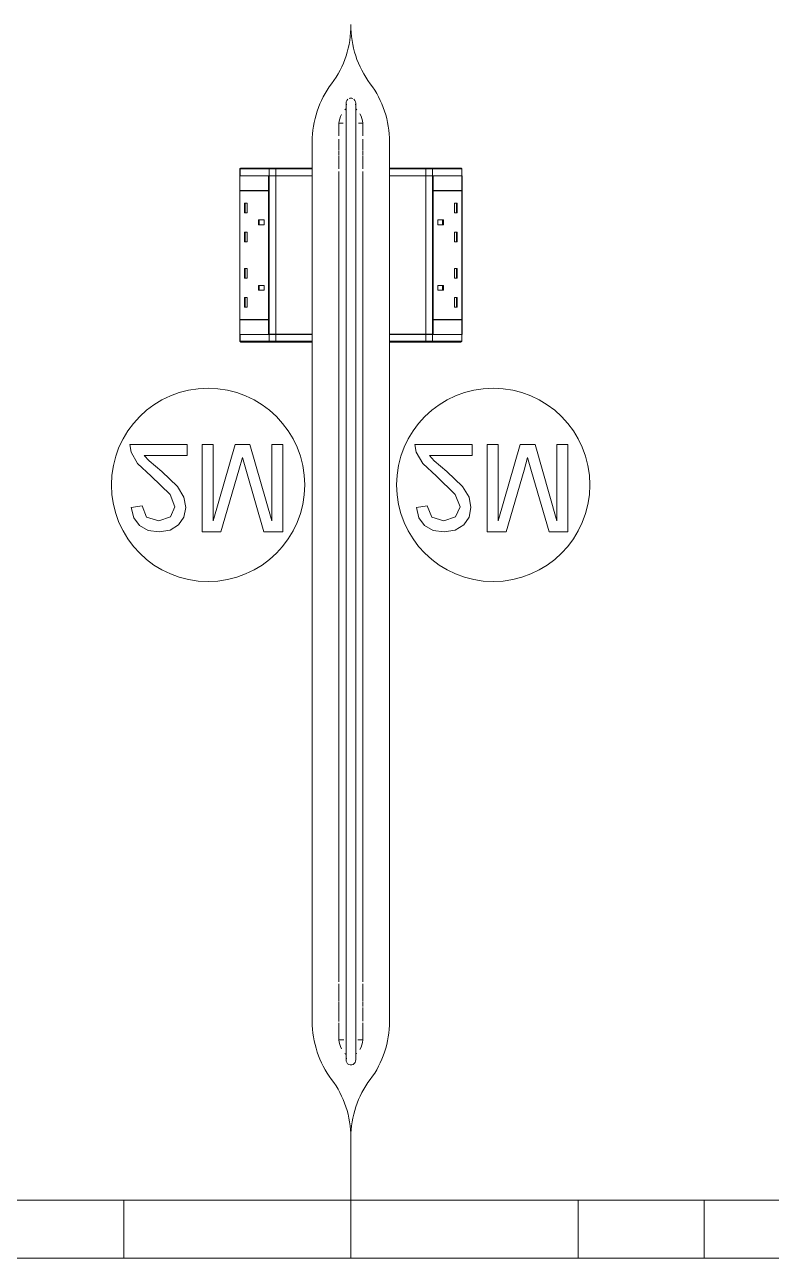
# Model space of a CAD drawing. Header units: millimetres. Extents: x 79795 to 317870, y -36033 to 97293.
# Drawn here: x 195409 to 196181, y 10676 to 11952 of the extents above; entities that cross this region are included whole.
import ezdxf

# ---------------------------------------------------------------- set-up
doc = ezdxf.new("R2010")
doc.units = ezdxf.units.MM
doc.header["$MEASUREMENT"] = 0
doc.layers.add('I-FURN', color=8, linetype='CONTINUOUS', lineweight=9)

msp = doc.modelspace()

# ---------------------------------------------------------------- linework, layer by layer
at = {"layer": 'I-FURN'}
for p, q in [((195741.1, 11871), (195741.1, 11870.9)), ((195741.1, 11870.9), (195741.1, 11870.7)), ((195741.1, 11870.7), (195741.1, 11870.5)), ((195741.1, 11870.5), (195741.1, 11870.1)), ((195741.1, 11870.1), (195741.1, 11869.6)), ((195741.1, 11869.6), (195741.1, 11868.9)), ((195741.1, 11868.9), (195741.1, 11868.2)), ((195741.1, 11868.2), (195741.1, 11867.4)), ((195751.1, 11870.9), (195751.1, 11871)), ((195751.1, 11871), (195751.1, 11871)), ((195751.1, 11870.7), (195751.1, 11870.9)), ((195751.1, 11870.4), (195751.1, 11870.7)), ((195751.1, 11869.9), (195751.1, 11870.4)), ((195751.1, 11869.4), (195751.1, 11869.9)), ((195751.1, 11868.8), (195751.1, 11869.4)), ((195751.1, 11868), (195751.1, 11868.8)), ((195751.1, 11867.1), (195751.1, 11868)), ((195741.1, 11867.4), (195741.1, 11866.4)), ((195741.1, 11866.4), (195741.1, 11865.4)), ((195741.1, 11865.4), (195741.1, 11864.2)), ((195741.1, 11864.2), (195741.1, 11863)), ((195741.1, 11863), (195741.1, 11861.6)), ((195741.1, 11861.6), (195741.1, 11860.1)), ((195741.1, 11860.1), (195741.1, 11858.6)), ((195741.1, 11858.6), (195741.1, 11856.9)), ((195741.1, 11856.9), (195741.1, 11855.2)), ((195741.1, 11855.2), (195741.1, 11853.4)), ((195751.1, 11866.2), (195751.1, 11867.1)), ((195751.1, 11865.1), (195751.1, 11866.2)), ((195751.1, 11863.9), (195751.1, 11865.1)), ((195751.1, 11862.6), (195751.1, 11863.9)), ((195751.1, 11861.2), (195751.1, 11862.6)), ((195751.1, 11859.7), (195751.1, 11861.2)), ((195751.1, 11858.1), (195751.1, 11859.7)), ((195751.1, 11856.5), (195751.1, 11858.1)), ((195751.1, 11854.7), (195751.1, 11856.5)), ((195736.4, 11850.1), (195733.6, 11850.1)), ((195733.6, 11846.6), (195733.6, 11850.1)), ((195733.6, 11845.4), (195733.6, 11846.3)), ((195733.6, 11837), (195733.6, 11845)), ((195738.1, 11850.1), (195736.8, 11850.1)), ((195741.1, 11853.4), (195741.1, 11851.5)), ((195741.1, 11851.5), (195741.1, 11849.5)), ((195741.1, 11849.5), (195741.1, 11847.4)), ((195741.1, 11847.4), (195741.1, 11845.2)), ((195741.1, 11845.2), (195741.1, 11843)), ((195741.1, 11843), (195741.1, 11840.7)), ((195751.1, 11852.9), (195751.1, 11854.7)), ((195751.1, 11850.9), (195751.1, 11852.9)), ((195751.1, 11848.9), (195751.1, 11850.9)), ((195751.1, 11846.8), (195751.1, 11848.9)), ((195751.1, 11844.6), (195751.1, 11846.8)), ((195751.1, 11842.4), (195751.1, 11844.6)), ((195751.1, 11840.1), (195751.1, 11842.4)), ((195758.6, 11850.1), (195754, 11850.1)), ((195758.6, 11850.1), (195758.6, 11846.6)), ((195758.6, 11846.3), (195758.6, 11845.4)), ((195758.6, 11845), (195758.6, 11837)), ((195706.1, 11802.8), (195706.1, 11831)), ((195706.1, 11831), (195706.1, 11802.8)), ((195733.6, 11822), (195733.6, 11833.5)), ((195741.1, 11840.7), (195741.1, 11838.4)), ((195741.1, 11838.4), (195741.1, 11836)), ((195741.1, 11836), (195741.1, 11833.5)), ((195741.1, 11833.5), (195741.1, 11831)), ((195741.1, 11831), (195741.1, 11828.4)), ((195751.1, 11837.7), (195751.1, 11840.1)), ((195751.1, 11835.3), (195751.1, 11837.7)), ((195751.1, 11832.8), (195751.1, 11835.3)), ((195751.1, 11830.3), (195751.1, 11832.8)), ((195751.1, 11827.7), (195751.1, 11830.3)), ((195758.6, 11833.5), (195758.6, 11822)), ((195786.1, 11831), (195786.1, 11802.8)), ((195786.1, 11802.8), (195786.1, 11831)), ((195733.6, 11817.1), (195733.6, 11821.2)), ((195741.1, 11828.4), (195741.1, 11825.8)), ((195741.1, 11825.8), (195741.1, 11823.1)), ((195741.1, 11823.1), (195741.1, 11820.4)), ((195741.1, 11820.4), (195741.1, 11817.7)), ((195741.1, 11817.7), (195741.1, 11814.9)), ((195751.1, 11825), (195751.1, 11827.7)), ((195751.1, 11822.4), (195751.1, 11825)), ((195751.1, 11819.7), (195751.1, 11822.4)), ((195751.1, 11816.9), (195751.1, 11819.7)), ((195751.1, 11814.1), (195751.1, 11816.9)), ((195758.6, 11821.2), (195758.6, 11817.1)), ((195733.6, 11803), (195733.6, 11816.3)), ((195741.1, 11814.9), (195741.1, 11812.1)), ((195741.1, 11812.1), (195741.1, 11809.3)), ((195741.1, 11809.3), (195741.1, 11806.5)), ((195741.1, 11806.5), (195741.1, 11803.7)), ((195751.1, 11811.4), (195751.1, 11814.1)), ((195751.1, 11808.5), (195751.1, 11811.4)), ((195751.1, 11805.7), (195751.1, 11808.5)), ((195751.1, 11802.9), (195751.1, 11805.7)), ((195758.6, 11816.3), (195758.6, 11803)), ((195631.1, 11795.7), (195631.1, 11780.7)), ((195660.9, 11795.7), (195631.1, 11795.7)), ((195631.3, 11795.8), (195631.3, 11802.8)), ((195631.4, 11802.8), (195631.3, 11802.8)), ((195631.3, 11795.8), (195631.3, 11802.8)), ((195631.3, 11795.8), (195631.3, 11802.8)), ((195631.4, 11795.8), (195631.3, 11795.8)), ((195631.3, 11631.8), (195631.3, 11795.7)), ((195661.7, 11802.8), (195631.4, 11802.8)), ((195631.4, 11802.8), (195631.4, 11795.8)), ((195661.7, 11795.8), (195631.4, 11795.8)), ((195631.6, 11803.6), (195631.6, 11803.5)), ((195632.3, 11803.8), (195662.5, 11803.8)), ((195632.3, 11803.8), (195662.5, 11803.8)), ((195660.9, 11780.7), (195660.9, 11795.7)), ((195660.9, 11795.7), (195663.3, 11795.7)), ((195661.1, 11795.7), (195661.1, 11780.7)), ((195661.7, 11795.7), (195661.1, 11795.7)), ((195668.6, 11802.8), (195661.7, 11802.8)), ((195661.7, 11802.8), (195661.7, 11795.8)), ((195668.6, 11795.8), (195661.7, 11795.8)), ((195661.7, 11795.7), (195668.6, 11795.7)), ((195661.7, 11631.8), (195661.7, 11795.7)), ((195701.1, 11803.8), (195662.5, 11803.8)), ((195662.5, 11803.8), (195668.1, 11803.8)), ((195668.1, 11803.8), (195705.1, 11803.8)), ((195706.1, 11802.8), (195668.6, 11802.8)), ((195668.6, 11802.8), (195668.6, 11795.8)), ((195706.1, 11795.8), (195668.6, 11795.8)), ((195668.6, 11795.7), (195706.1, 11795.7)), ((195668.6, 11631.8), (195668.6, 11795.7)), ((195701.1, 11802.8), (195701.1, 11803.8)), ((195705.1, 11803.8), (195701.1, 11803.8)), ((195705.1, 11803.8), (195705.1, 11803.8)), ((195706.1, 11802.8), (195706.1, 11795.8)), ((195706.1, 11802.8), (195706.1, 11795.8)), ((195706.1, 11795.7), (195706.1, 11631.8)), ((195706.1, 11631.8), (195706.1, 11795.7)), ((195733.6, 10961.9), (195733.6, 11800.1)), ((195741.1, 11803.7), (195741.1, 11800.8)), ((195741.1, 11800.8), (195741.1, 11800.1)), ((195741.1, 11800.1), (195741.1, 10961.9)), ((195751.1, 11800.1), (195751.1, 11802.9)), ((195751.1, 10961.9), (195751.1, 11800.1)), ((195758.6, 11800.1), (195758.6, 10961.9)), ((195786.1, 11795.8), (195786.1, 11802.8)), ((195823.5, 11802.8), (195786.1, 11802.8)), ((195786.1, 11802.8), (195786.1, 11795.8)), ((195823.5, 11795.8), (195786.1, 11795.8)), ((195786.1, 11631.8), (195786.1, 11795.7)), ((195786.1, 11795.7), (195786.1, 11631.8)), ((195786.1, 11795.7), (195823.5, 11795.7)), ((195791.1, 11803.8), (195787.1, 11803.8)), ((195787.1, 11803.8), (195824.1, 11803.8)), ((195791.1, 11803.8), (195791.1, 11802.8)), ((195829.6, 11803.8), (195791.1, 11803.8)), ((195830.5, 11802.8), (195823.5, 11802.8)), ((195823.5, 11802.8), (195823.5, 11795.8)), ((195830.5, 11795.8), (195823.5, 11795.8)), ((195823.5, 11795.7), (195823.5, 11631.8)), ((195823.5, 11795.7), (195830.5, 11795.7)), ((195824.1, 11803.8), (195829.6, 11803.8)), ((195829.6, 11803.8), (195859.9, 11803.8)), ((195829.6, 11803.8), (195859.9, 11803.8)), ((195860.7, 11802.8), (195830.5, 11802.8)), ((195830.5, 11802.8), (195830.5, 11795.8)), ((195860.7, 11795.8), (195830.5, 11795.8)), ((195830.5, 11795.7), (195830.5, 11631.8)), ((195831.1, 11795.7), (195830.5, 11795.7)), ((195831.1, 11780.7), (195831.1, 11795.7)), ((195831.3, 11795.7), (195831.3, 11780.7)), ((195861.1, 11795.7), (195831.3, 11795.7)), ((195860.6, 11803.5), (195860.6, 11803.6)), ((195860.9, 11802.8), (195860.7, 11802.8)), ((195860.7, 11802.8), (195860.7, 11795.8)), ((195860.9, 11795.8), (195860.7, 11795.8)), ((195860.9, 11802.8), (195860.9, 11795.8)), ((195860.9, 11802.8), (195860.9, 11795.8)), ((195860.9, 11795.8), (195860.9, 11802.8)), ((195860.9, 11795.7), (195860.9, 11631.8)), ((195861.1, 11780.7), (195861.1, 11795.7)), ((195631.1, 11780.7), (195660.9, 11780.7)), ((195631.1, 11780.2), (195631.1, 11647.2)), ((195631.1, 11780.2), (195660.9, 11780.2)), ((195631.4, 11780.7), (195631.4, 11780.2)), ((195660.9, 11647.2), (195660.9, 11780.2)), ((195661.1, 11780.2), (195661.1, 11647.2)), ((195831.1, 11647.2), (195831.1, 11780.2)), ((195831.3, 11780.7), (195861.1, 11780.7)), ((195831.3, 11780.2), (195831.3, 11647.2)), ((195861.1, 11780.2), (195831.3, 11780.2)), ((195860.7, 11780.2), (195860.7, 11780.7)), ((195861.1, 11647.2), (195861.1, 11780.2)), ((195636.1, 11767.6), (195638.9, 11767.6)), ((195636.1, 11757.6), (195636.1, 11767.6)), ((195636.8, 11757.6), (195636.8, 11767.6)), ((195638.9, 11757.6), (195638.9, 11767.6)), ((195856.1, 11767.6), (195853.2, 11767.6)), ((195853.2, 11767.6), (195853.2, 11757.6)), ((195855.4, 11767.6), (195855.4, 11757.6)), ((195856.1, 11767.6), (195856.1, 11757.6)), ((195636.1, 11757.6), (195638.9, 11757.6)), ((195856.1, 11757.6), (195853.2, 11757.6)), ((195650.4, 11750.1), (195656.2, 11750.1)), ((195650.4, 11745.1), (195650.4, 11750.1)), ((195650.4, 11745.1), (195656.2, 11745.1)), ((195651.2, 11745.1), (195651.2, 11750.1)), ((195656.2, 11745.1), (195656.2, 11750.1)), ((195836, 11745.1), (195836, 11750.1)), ((195836, 11750.1), (195841.8, 11750.1)), ((195841.8, 11745.1), (195836, 11745.1)), ((195841, 11750.1), (195841, 11745.1)), ((195841.8, 11750.1), (195841.8, 11745.1)), ((195636.1, 11737.6), (195638.9, 11737.6)), ((195636.1, 11727.6), (195636.1, 11737.6)), ((195636.1, 11727.6), (195638.9, 11727.6)), ((195636.8, 11727.6), (195636.8, 11737.6)), ((195638.9, 11727.6), (195638.9, 11737.6)), ((195856.1, 11737.6), (195853.2, 11737.6)), ((195853.2, 11737.6), (195853.2, 11727.6)), ((195856.1, 11727.6), (195853.2, 11727.6)), ((195855.4, 11737.6), (195855.4, 11727.6)), ((195856.1, 11737.6), (195856.1, 11727.6)), ((195636.1, 11699.8), (195638.9, 11699.8)), ((195636.1, 11689.8), (195636.1, 11699.8)), ((195636.1, 11689.8), (195638.9, 11689.8)), ((195636.8, 11689.8), (195636.8, 11699.8)), ((195638.9, 11689.8), (195638.9, 11699.8)), ((195856.1, 11699.8), (195853.2, 11699.8)), ((195853.2, 11699.8), (195853.2, 11689.8)), ((195856.1, 11689.8), (195853.2, 11689.8)), ((195855.4, 11699.8), (195855.4, 11689.8)), ((195856.1, 11699.8), (195856.1, 11689.8)), ((195650.4, 11682.3), (195656.2, 11682.3)), ((195650.4, 11677.3), (195650.4, 11682.3)), ((195656.2, 11677.3), (195650.4, 11677.3)), ((195651.2, 11677.3), (195651.2, 11682.3)), ((195656.2, 11682.3), (195656.2, 11677.3)), ((195841.8, 11682.3), (195836, 11682.3)), ((195836, 11682.3), (195836, 11677.3)), ((195841.8, 11677.3), (195836, 11677.3)), ((195841, 11682.3), (195841, 11677.3)), ((195841.8, 11682.3), (195841.8, 11677.3)), ((195636.1, 11669.8), (195638.9, 11669.8)), ((195636.1, 11659.8), (195636.1, 11669.8)), ((195636.8, 11659.8), (195636.8, 11669.8)), ((195638.9, 11659.8), (195638.9, 11669.8)), ((195856.1, 11669.8), (195853.2, 11669.8)), ((195853.2, 11669.8), (195853.2, 11659.8)), ((195855.4, 11669.8), (195855.4, 11659.8)), ((195856.1, 11669.8), (195856.1, 11659.8)), ((195636.1, 11659.8), (195638.9, 11659.8)), ((195856.1, 11659.8), (195853.2, 11659.8)), ((195631.1, 11647.2), (195660.9, 11647.2)), ((195660.9, 11646.7), (195631.1, 11646.7)), ((195631.1, 11646.7), (195631.1, 11631.7)), ((195631.4, 11647.2), (195631.4, 11646.7)), ((195660.9, 11631.7), (195660.9, 11646.7)), ((195661.1, 11646.7), (195661.1, 11631.8)), ((195831.1, 11631.8), (195831.1, 11646.7)), ((195861.1, 11647.2), (195831.3, 11647.2)), ((195831.3, 11646.7), (195831.3, 11631.7)), ((195861.1, 11646.7), (195831.3, 11646.7)), ((195860.7, 11646.7), (195860.7, 11647.2)), ((195861.1, 11631.7), (195861.1, 11646.7)), ((195631.1, 11631.7), (195660.9, 11631.7)), ((195631.3, 11624.7), (195631.3, 11631.7)), ((195631.3, 11624.7), (195631.3, 11631.7)), ((195631.3, 11631.7), (195631.3, 11624.7)), ((195631.3, 11631.7), (195631.4, 11631.7)), ((195631.4, 11624.7), (195631.4, 11631.7)), ((195631.4, 11631.7), (195661.7, 11631.7)), ((195661.1, 11631.8), (195661.7, 11631.8)), ((195668.6, 11631.8), (195661.7, 11631.8)), ((195661.7, 11624.7), (195661.7, 11631.7)), ((195661.7, 11631.7), (195668.6, 11631.7)), ((195706.1, 11631.8), (195668.6, 11631.8)), ((195668.6, 11624.7), (195668.6, 11631.7)), ((195668.6, 11631.7), (195706.1, 11631.7)), ((195706.1, 11631.7), (195706.1, 11624.7)), ((195706.1, 11624.7), (195706.1, 11631.7)), ((195823.5, 11631.8), (195786.1, 11631.8)), ((195786.1, 11624.7), (195786.1, 11631.7)), ((195786.1, 11624.7), (195786.1, 11631.7)), ((195786.1, 11631.7), (195823.5, 11631.7)), ((195830.5, 11631.8), (195823.5, 11631.8)), ((195823.5, 11624.7), (195823.5, 11631.7)), ((195823.5, 11631.7), (195830.5, 11631.7)), ((195831.3, 11631.7), (195828.8, 11631.7)), ((195830.5, 11631.8), (195831.1, 11631.8)), ((195830.5, 11624.7), (195830.5, 11631.7)), ((195830.5, 11631.7), (195860.7, 11631.7)), ((195831.3, 11631.7), (195861.1, 11631.7)), ((195860.7, 11624.7), (195860.7, 11631.7)), ((195860.7, 11631.7), (195860.9, 11631.7)), ((195860.9, 11631.7), (195860.9, 11624.7)), ((195860.9, 11631.7), (195860.9, 11624.7)), ((195860.9, 11631.7), (195860.9, 11624.7)), ((195631.3, 11624.7), (195631.4, 11624.7)), ((195631.4, 11624.7), (195661.7, 11624.7)), ((195631.6, 11623.9), (195631.6, 11623.9)), ((195662.5, 11623.7), (195632.3, 11623.7)), ((195662.5, 11623.7), (195632.3, 11623.7)), ((195661.7, 11624.7), (195668.6, 11624.7)), ((195662.5, 11623.7), (195701.1, 11623.7)), ((195668.1, 11623.7), (195662.5, 11623.7)), ((195705.1, 11623.7), (195668.1, 11623.7)), ((195668.6, 11624.7), (195706.1, 11624.7)), ((195701.1, 11623.7), (195701.1, 11624.7)), ((195701.1, 11623.7), (195705.1, 11623.7)), ((195706.1, 10921), (195706.1, 11624.7)), ((195706.1, 11624.7), (195706.1, 10921)), ((195786.1, 11624.7), (195786.1, 10921)), ((195786.1, 10921), (195786.1, 11624.7)), ((195786.1, 11624.7), (195823.5, 11624.7)), ((195787.1, 11623.7), (195787.1, 11623.7)), ((195824.1, 11623.7), (195787.1, 11623.7)), ((195787.1, 11623.7), (195791.1, 11623.7)), ((195791.1, 11624.7), (195791.1, 11623.7)), ((195791.1, 11623.7), (195829.6, 11623.7)), ((195823.5, 11624.7), (195830.5, 11624.7)), ((195829.6, 11623.7), (195824.1, 11623.7)), ((195859.9, 11623.7), (195829.6, 11623.7)), ((195859.9, 11623.7), (195829.6, 11623.7)), ((195830.5, 11624.7), (195860.7, 11624.7)), ((195860.6, 11623.9), (195860.6, 11623.9)), ((195860.7, 11624.7), (195860.9, 11624.7)), ((195576.7, 11517.8), (195517.4, 11517.8)), ((195517.4, 11517.8), (195518.6, 11510)), ((195576.7, 11506.5), (195576.7, 11517.8)), ((195592.2, 11517.8), (195592.2, 11427.4)), ((195603.5, 11517.8), (195592.2, 11517.8)), ((195626.3, 11517.8), (195603.5, 11438.7)), ((195603.5, 11438.7), (195603.5, 11517.8)), ((195641.6, 11517.8), (195626.3, 11517.8)), ((195664.3, 11438.7), (195641.6, 11517.8)), ((195675.6, 11517.8), (195664.3, 11517.8)), ((195664.3, 11517.8), (195664.3, 11438.7)), ((195675.6, 11427.4), (195675.6, 11517.8)), ((195871.7, 11517.8), (195812.4, 11517.8)), ((195812.4, 11517.8), (195813.6, 11510)), ((195871.7, 11506.5), (195871.7, 11517.8)), ((195887.2, 11517.8), (195887.2, 11427.4)), ((195898.5, 11517.8), (195887.2, 11517.8)), ((195921.3, 11517.8), (195898.5, 11438.7)), ((195898.5, 11438.7), (195898.5, 11517.8)), ((195936.6, 11517.8), (195921.3, 11517.8)), ((195959.3, 11438.7), (195936.6, 11517.8)), ((195970.6, 11517.8), (195959.3, 11517.8)), ((195959.3, 11517.8), (195959.3, 11438.7)), ((195970.6, 11427.4), (195970.6, 11517.8)), ((195518.6, 11510), (195525.4, 11498)), ((195525.4, 11498), (195539.6, 11484.9)), ((195537.4, 11500.8), (195532.3, 11506.5)), ((195532.3, 11506.5), (195576.7, 11506.5)), ((195550.4, 11489.9), (195537.4, 11500.8)), ((195630.2, 11491.1), (195633.9, 11504.4)), ((195633.9, 11504.4), (195638, 11490)), ((195813.6, 11510), (195820.4, 11498)), ((195820.4, 11498), (195834.6, 11484.9)), ((195832.4, 11500.8), (195827.3, 11506.5)), ((195827.3, 11506.5), (195871.7, 11506.5)), ((195845.4, 11489.9), (195832.4, 11500.8)), ((195925.2, 11491.1), (195928.9, 11504.4)), ((195928.9, 11504.4), (195933, 11490)), ((195566.6, 11474.4), (195550.4, 11489.9)), ((195611.7, 11427.4), (195630.2, 11491.1)), ((195638, 11490), (195656.1, 11427.4)), ((195861.6, 11474.4), (195845.4, 11489.9)), ((195906.7, 11427.4), (195925.2, 11491.1)), ((195933, 11490), (195951.1, 11427.4)), ((195539.6, 11484.9), (195559.1, 11466.1)), ((195573.3, 11463.3), (195566.6, 11474.4)), ((195834.6, 11484.9), (195854.1, 11466.1)), ((195868.3, 11463.3), (195861.6, 11474.4)), ((195559.1, 11466.1), (195564, 11453.3)), ((195575.3, 11452.6), (195573.3, 11463.3)), ((195854.1, 11466.1), (195859, 11453.3)), ((195870.3, 11452.6), (195868.3, 11463.3)), ((195530.1, 11454.3), (195518.8, 11452.8)), ((195518.8, 11452.8), (195521.5, 11441.9)), ((195534.8, 11442.8), (195530.1, 11454.3)), ((195564, 11453.3), (195559.4, 11442.9)), ((195573.4, 11442.8), (195575.3, 11452.6)), ((195825.1, 11454.3), (195813.8, 11452.8)), ((195813.8, 11452.8), (195816.5, 11441.9)), ((195829.8, 11442.8), (195825.1, 11454.3)), ((195859, 11453.3), (195854.4, 11442.9)), ((195868.4, 11442.8), (195870.3, 11452.6)), ((195521.5, 11441.9), (195527.4, 11433.9)), ((195547.4, 11438.7), (195534.8, 11442.8)), ((195559.4, 11442.9), (195547.4, 11438.7)), ((195559.1, 11429.2), (195567.8, 11434.7)), ((195567.8, 11434.7), (195573.4, 11442.8)), ((195816.5, 11441.9), (195822.4, 11433.9)), ((195842.4, 11438.7), (195829.8, 11442.8)), ((195854.4, 11442.9), (195842.4, 11438.7)), ((195854.1, 11429.2), (195862.8, 11434.7)), ((195862.8, 11434.7), (195868.4, 11442.8)), ((195527.4, 11433.9), (195536.2, 11429)), ((195536.2, 11429), (195547.6, 11427.4)), ((195547.6, 11427.4), (195559.1, 11429.2)), ((195592.2, 11427.4), (195611.7, 11427.4)), ((195656.1, 11427.4), (195675.6, 11427.4)), ((195822.4, 11433.9), (195831.2, 11429)), ((195831.2, 11429), (195842.6, 11427.4)), ((195842.6, 11427.4), (195854.1, 11429.2)), ((195887.2, 11427.4), (195906.7, 11427.4)), ((195951.1, 11427.4), (195970.6, 11427.4)), ((195741.1, 10961.9), (195741.1, 10958.6)), ((195751.1, 10961), (195751.1, 10961.9)), ((195733.6, 10942.1), (195733.6, 10959.8)), ((195741.1, 10958.6), (195741.1, 10955.4)), ((195741.1, 10955.4), (195741.1, 10952.2)), ((195741.1, 10952.2), (195741.1, 10949)), ((195751.1, 10957.8), (195751.1, 10961)), ((195751.1, 10954.5), (195751.1, 10957.8)), ((195751.1, 10951.3), (195751.1, 10954.5)), ((195751.1, 10948.1), (195751.1, 10951.3)), ((195758.6, 10959.8), (195758.6, 10942.1)), ((195733.6, 10936.5), (195733.6, 10941.4)), ((195733.6, 10920.8), (195733.6, 10936.6)), ((195741.1, 10949), (195741.1, 10945.8)), ((195741.1, 10945.8), (195741.1, 10942.6)), ((195741.1, 10942.6), (195741.1, 10939.5)), ((195741.1, 10939.5), (195741.1, 10936.4)), ((195741.1, 10936.4), (195741.1, 10933.4)), ((195751.1, 10945), (195751.1, 10948.1)), ((195751.1, 10941.8), (195751.1, 10945)), ((195751.1, 10938.7), (195751.1, 10941.8)), ((195751.1, 10935.6), (195751.1, 10938.7)), ((195758.6, 10941.4), (195758.6, 10936.5)), ((195741.1, 10933.4), (195741.1, 10930.4)), ((195741.1, 10930.4), (195741.1, 10927.4)), ((195741.1, 10927.4), (195741.1, 10924.5)), ((195741.1, 10924.5), (195741.1, 10921.7)), ((195751.1, 10932.6), (195751.1, 10935.6)), ((195751.1, 10929.6), (195751.1, 10932.6)), ((195751.1, 10926.6), (195751.1, 10929.6)), ((195751.1, 10923.7), (195751.1, 10926.6)), ((195751.1, 10920.9), (195751.1, 10923.7)), ((195758.6, 10935.6), (195758.6, 10921.3)), ((195733.6, 10901.9), (195733.6, 10919.5)), ((195741.1, 10921.7), (195741.1, 10918.9)), ((195741.1, 10918.9), (195741.1, 10916.2)), ((195741.1, 10916.2), (195741.1, 10913.6)), ((195741.1, 10913.6), (195741.1, 10911)), ((195741.1, 10911), (195741.1, 10908.5)), ((195751.1, 10918.2), (195751.1, 10920.9)), ((195751.1, 10915.5), (195751.1, 10918.2)), ((195751.1, 10912.9), (195751.1, 10915.5)), ((195751.1, 10910.3), (195751.1, 10912.9)), ((195758.6, 10919.5), (195758.6, 10901.9)), ((195733.6, 10906.4), (195733.6, 10907.5)), ((195733.6, 10901.9), (195738.8, 10901.9)), ((195741.1, 10908.5), (195741.1, 10906.1)), ((195741.1, 10906.1), (195741.1, 10903.8)), ((195741.1, 10903.8), (195741.1, 10901.6)), ((195741.1, 10901.6), (195741.1, 10899.5)), ((195741.1, 10899.5), (195741.1, 10897.5)), ((195751.1, 10907.9), (195751.1, 10910.3)), ((195751.1, 10905.5), (195751.1, 10907.9)), ((195751.1, 10903.2), (195751.1, 10905.5)), ((195751.1, 10901.1), (195751.1, 10903.2)), ((195751.1, 10899), (195751.1, 10901.1)), ((195751.1, 10897), (195751.1, 10899)), ((195753.4, 10901.9), (195758.6, 10901.9)), ((195758.6, 10907.5), (195758.6, 10906.4)), ((195741.1, 10897.5), (195741.1, 10895.6)), ((195741.1, 10895.6), (195741.1, 10893.8)), ((195741.1, 10893.8), (195741.1, 10892.1)), ((195741.1, 10892.1), (195741.1, 10890.5)), ((195741.1, 10890.5), (195741.1, 10889.1)), ((195741.1, 10889.1), (195741.1, 10887.7)), ((195741.1, 10887.7), (195741.1, 10886.5)), ((195741.1, 10886.5), (195741.1, 10885.4)), ((195741.1, 10885.4), (195741.1, 10884.4)), ((195751.1, 10895.1), (195751.1, 10897)), ((195751.1, 10893.3), (195751.1, 10895.1)), ((195751.1, 10891.7), (195751.1, 10893.3)), ((195751.1, 10890.1), (195751.1, 10891.7)), ((195751.1, 10888.7), (195751.1, 10890.1)), ((195751.1, 10887.4), (195751.1, 10888.7)), ((195751.1, 10886.2), (195751.1, 10887.4)), ((195751.1, 10885.1), (195751.1, 10886.2)), ((195741.1, 10884.4), (195741.1, 10883.5)), ((195741.1, 10883.5), (195741.1, 10882.8)), ((195741.1, 10882.8), (195741.1, 10882.1)), ((195741.1, 10882.1), (195741.1, 10881.7)), ((195741.1, 10881.7), (195741.1, 10881.3)), ((195741.1, 10881.3), (195741.1, 10881.1)), ((195741.1, 10881.1), (195741.1, 10881)), ((195741.1, 10881), (195741.1, 10881)), ((195751.1, 10884.1), (195751.1, 10885.1)), ((195751.1, 10883.3), (195751.1, 10884.1)), ((195751.1, 10882.6), (195751.1, 10883.3)), ((195751.1, 10882), (195751.1, 10882.6)), ((195751.1, 10881.6), (195751.1, 10882)), ((195751.1, 10881.2), (195751.1, 10881.6)), ((195751.1, 10881), (195751.1, 10881.2)), ((195751.1, 10881), (195751.1, 10881)), ((195746.1, 10676), (195746.1, 10801)), ((195746.1, 10801), (195746.1, 10676)), ((195746.1, 10801), (195746.1, 10676)), ((195746.1, 10676), (195746.1, 10801)), ((196506.1, 10736), (194986.1, 10736)), ((195381.1, 10736), (195511.1, 10736)), ((195511.1, 10736), (195981.1, 10736)), ((195511.1, 10676), (195511.1, 10736)), ((195511.1, 10676), (195511.1, 10736)), ((195981.1, 10736), (196111.5, 10736)), ((195981.1, 10676), (195981.1, 10736)), ((195981.1, 10676), (195981.1, 10736)), ((196111.5, 10736), (196546.1, 10736)), ((196111.5, 10676), (196111.5, 10736)), ((196111.5, 10676), (196111.5, 10736)), ((194946.1, 10676), (195746.1, 10676)), ((195746.1, 10676), (194946.1, 10676)), ((194986.1, 10676), (196506.1, 10676)), ((195511.1, 10676), (195381.1, 10676)), ((195981.1, 10676), (195511.1, 10676)), ((195746.1, 10676), (196546.1, 10676)), ((196546.1, 10676), (195746.1, 10676)), ((196111.5, 10676), (195981.1, 10676)), ((196546.1, 10676), (196111.5, 10676))]:
    msp.add_line(p, q, dxfattribs=at)
at = {"layer": 'I-FURN', "flags": 128}
for points in [[(195631.4, 11803.3), (195631.4, 11803.3), (195631.4, 11803.2), (195631.3, 11803.2), (195631.3, 11803.2), (195631.3, 11803.1), (195631.3, 11803.1), (195631.3, 11803), (195631.3, 11803), (195631.3, 11803), (195631.3, 11802.9), (195631.3, 11802.9), (195631.3, 11802.8), (195631.3, 11802.8), (195631.3, 11802.8)], [(195662.5, 11803.8), (195662.6, 11803.8), (195662.7, 11803.8), (195662.8, 11803.8), (195662.9, 11803.8), (195663.1, 11803.8), (195663.2, 11803.8), (195663.3, 11803.8), (195663.4, 11803.8), (195663.6, 11803.8), (195663.7, 11803.8), (195663.8, 11803.8), (195664, 11803.8), (195664.1, 11803.8), (195664.3, 11803.8), (195664.4, 11803.8), (195664.6, 11803.8), (195664.7, 11803.8), (195664.9, 11803.8), (195665, 11803.8), (195665.2, 11803.8), (195665.3, 11803.8), (195665.5, 11803.8), (195665.6, 11803.8), (195665.8, 11803.8), (195666, 11803.8), (195666.1, 11803.8), (195666.3, 11803.8), (195666.4, 11803.8), (195666.6, 11803.8), (195666.8, 11803.8), (195666.9, 11803.8), (195667.1, 11803.8), (195667.2, 11803.8), (195667.4, 11803.8), (195667.5, 11803.8), (195667.7, 11803.8), (195667.8, 11803.8), (195667.9, 11803.8), (195668.1, 11803.8)], [(195668.1, 11803.8), (195670.8, 11803.8), (195673.5, 11803.8), (195676.2, 11803.8), (195678.7, 11803.8), (195681.1, 11803.8), (195683.4, 11803.8), (195685.7, 11803.8), (195687.8, 11803.8), (195689.8, 11803.8), (195691.7, 11803.8), (195693.5, 11803.8), (195695.2, 11803.8), (195696.7, 11803.8), (195698.1, 11803.8), (195699.4, 11803.8), (195700.6, 11803.8), (195701.7, 11803.8), (195702.6, 11803.8), (195703.4, 11803.8), (195704, 11803.8), (195704.5, 11803.8), (195704.9, 11803.8), (195705.1, 11803.8)], [(195705.1, 11803.8), (195705.1, 11803.8), (195705.1, 11803.8), (195705.1, 11803.8), (195705, 11803.8), (195705, 11803.8), (195705, 11803.8), (195704.9, 11803.8), (195704.9, 11803.8), (195704.8, 11803.8), (195704.8, 11803.8), (195704.7, 11803.8), (195704.6, 11803.8), (195704.6, 11803.8), (195704.5, 11803.8), (195704.4, 11803.8), (195704.3, 11803.8), (195704.2, 11803.8), (195704.1, 11803.8), (195704, 11803.8), (195703.9, 11803.8), (195703.8, 11803.8), (195703.6, 11803.8), (195703.5, 11803.8), (195703.4, 11803.8), (195703.3, 11803.8), (195703.1, 11803.8), (195703, 11803.8), (195702.8, 11803.8), (195702.7, 11803.8), (195702.5, 11803.8), (195702.4, 11803.8), (195702.2, 11803.8), (195702.1, 11803.8), (195701.9, 11803.8), (195701.8, 11803.8), (195701.6, 11803.8), (195701.5, 11803.8), (195701.3, 11803.8), (195701.1, 11803.8), (195701.1, 11803.8)], [(195706.1, 11802.8), (195706.1, 11802.8), (195706.1, 11802.9), (195706.1, 11802.9), (195706.1, 11803), (195706.1, 11803), (195706.1, 11803), (195706.1, 11803.1), (195706, 11803.1), (195706, 11803.1), (195706, 11803.2), (195706, 11803.2), (195706, 11803.3), (195706, 11803.3), (195705.9, 11803.3), (195705.9, 11803.4), (195705.9, 11803.4), (195705.9, 11803.4), (195705.9, 11803.5), (195705.8, 11803.5), (195705.8, 11803.5), (195705.8, 11803.5), (195705.7, 11803.6), (195705.7, 11803.6), (195705.7, 11803.6), (195705.6, 11803.6), (195705.6, 11803.7), (195705.6, 11803.7), (195705.5, 11803.7), (195705.5, 11803.7), (195705.5, 11803.7), (195705.4, 11803.7), (195705.4, 11803.8), (195705.3, 11803.8), (195705.3, 11803.8), (195705.3, 11803.8), (195705.2, 11803.8), (195705.2, 11803.8), (195705.2, 11803.8), (195705.1, 11803.8), (195705.1, 11803.8)], [(195787.1, 11803.8), (195787, 11803.8), (195787, 11803.8), (195787, 11803.8), (195786.9, 11803.8), (195786.9, 11803.8), (195786.8, 11803.8), (195786.8, 11803.8), (195786.8, 11803.7), (195786.7, 11803.7), (195786.7, 11803.7), (195786.7, 11803.7), (195786.6, 11803.7), (195786.6, 11803.7), (195786.5, 11803.6), (195786.5, 11803.6), (195786.5, 11803.6), (195786.5, 11803.6), (195786.4, 11803.5), (195786.4, 11803.5), (195786.4, 11803.5), (195786.3, 11803.5), (195786.3, 11803.4), (195786.3, 11803.4), (195786.3, 11803.4), (195786.2, 11803.3), (195786.2, 11803.3), (195786.2, 11803.3), (195786.2, 11803.2), (195786.2, 11803.2), (195786.1, 11803.2), (195786.1, 11803.1), (195786.1, 11803.1), (195786.1, 11803), (195786.1, 11803), (195786.1, 11803), (195786.1, 11802.9), (195786.1, 11802.9), (195786.1, 11802.8), (195786.1, 11802.8), (195786.1, 11802.8)], [(195791.1, 11803.8), (195790.9, 11803.8), (195790.8, 11803.8), (195790.6, 11803.8), (195790.4, 11803.8), (195790.3, 11803.8), (195790.1, 11803.8), (195790, 11803.8), (195789.8, 11803.8), (195789.7, 11803.8), (195789.5, 11803.8), (195789.4, 11803.8), (195789.2, 11803.8), (195789.1, 11803.8), (195789, 11803.8), (195788.8, 11803.8), (195788.7, 11803.8), (195788.6, 11803.8), (195788.4, 11803.8), (195788.3, 11803.8), (195788.2, 11803.8), (195788.1, 11803.8), (195788, 11803.8), (195787.9, 11803.8), (195787.8, 11803.8), (195787.7, 11803.8), (195787.6, 11803.8), (195787.6, 11803.8), (195787.5, 11803.8), (195787.4, 11803.8), (195787.4, 11803.8), (195787.3, 11803.8), (195787.2, 11803.8), (195787.2, 11803.8), (195787.2, 11803.8), (195787.1, 11803.8), (195787.1, 11803.8), (195787.1, 11803.8), (195787.1, 11803.8), (195787.1, 11803.8)], [(195787.1, 11803.8), (195787.1, 11803.8), (195787.1, 11803.8)], [(195787.1, 11803.8), (195787.4, 11803.8), (195787.8, 11803.8), (195788.3, 11803.8), (195789, 11803.8), (195789.8, 11803.8), (195790.8, 11803.8), (195791.9, 11803.8), (195793.1, 11803.8), (195794.4, 11803.8), (195795.9, 11803.8), (195797.4, 11803.8), (195799.1, 11803.8), (195801, 11803.8), (195802.9, 11803.8), (195804.9, 11803.8), (195807.1, 11803.8), (195809.4, 11803.8), (195811.7, 11803.8), (195814.2, 11803.8), (195816.7, 11803.8), (195819.3, 11803.8), (195822.1, 11803.8), (195824.1, 11803.8)], [(195824.1, 11803.8), (195824.2, 11803.8), (195824.4, 11803.8), (195824.5, 11803.8), (195824.7, 11803.8), (195824.8, 11803.8), (195825, 11803.8), (195825.1, 11803.8), (195825.3, 11803.8), (195825.4, 11803.8), (195825.6, 11803.8), (195825.7, 11803.8), (195825.9, 11803.8), (195826.1, 11803.8), (195826.2, 11803.8), (195826.4, 11803.8), (195826.5, 11803.8), (195826.7, 11803.8), (195826.8, 11803.8), (195827, 11803.8), (195827.2, 11803.8), (195827.3, 11803.8), (195827.5, 11803.8), (195827.6, 11803.8), (195827.8, 11803.8), (195827.9, 11803.8), (195828.1, 11803.8), (195828.2, 11803.8), (195828.4, 11803.8), (195828.5, 11803.8), (195828.6, 11803.8), (195828.8, 11803.8), (195828.9, 11803.8), (195829, 11803.8), (195829.1, 11803.8), (195829.2, 11803.8), (195829.3, 11803.8), (195829.5, 11803.8), (195829.6, 11803.8), (195829.6, 11803.8)], [(195860.9, 11802.8), (195860.9, 11802.8), (195860.9, 11802.9), (195860.9, 11802.9), (195860.9, 11803), (195860.9, 11803), (195860.9, 11803), (195860.9, 11803.1), (195860.9, 11803.1), (195860.9, 11803.1), (195860.8, 11803.2), (195860.8, 11803.2), (195860.8, 11803.3), (195860.8, 11803.3)], [(195631.3, 11624.7), (195631.3, 11624.6), (195631.3, 11624.6), (195631.3, 11624.6), (195631.3, 11624.5), (195631.3, 11624.5), (195631.3, 11624.4), (195631.3, 11624.4), (195631.3, 11624.4), (195631.3, 11624.3), (195631.3, 11624.3), (195631.3, 11624.2), (195631.4, 11624.2), (195631.4, 11624.2)], [(195668.1, 11623.7), (195667.9, 11623.7), (195667.8, 11623.7), (195667.7, 11623.7), (195667.5, 11623.7), (195667.4, 11623.7), (195667.2, 11623.7), (195667.1, 11623.7), (195666.9, 11623.7), (195666.8, 11623.7), (195666.6, 11623.7), (195666.4, 11623.7), (195666.3, 11623.7), (195666.1, 11623.7), (195666, 11623.7), (195665.8, 11623.7), (195665.6, 11623.7), (195665.5, 11623.7), (195665.3, 11623.7), (195665.2, 11623.7), (195665, 11623.7), (195664.9, 11623.7), (195664.7, 11623.7), (195664.6, 11623.7), (195664.4, 11623.7), (195664.3, 11623.7), (195664.1, 11623.7), (195664, 11623.7), (195663.8, 11623.7), (195663.7, 11623.7), (195663.6, 11623.7), (195663.4, 11623.7), (195663.3, 11623.7), (195663.2, 11623.7), (195663.1, 11623.7), (195662.9, 11623.7), (195662.8, 11623.7), (195662.7, 11623.7), (195662.6, 11623.7), (195662.5, 11623.7)], [(195705.1, 11623.7), (195704.8, 11623.7), (195704.4, 11623.7), (195703.9, 11623.7), (195703.2, 11623.7), (195702.4, 11623.7), (195701.4, 11623.7), (195700.3, 11623.7), (195699.1, 11623.7), (195697.8, 11623.7), (195696.3, 11623.7), (195694.7, 11623.7), (195693, 11623.7), (195691.2, 11623.7), (195689.3, 11623.7), (195687.2, 11623.7), (195685.1, 11623.7), (195682.8, 11623.7), (195680.5, 11623.7), (195678, 11623.7), (195675.5, 11623.7), (195672.8, 11623.7), (195670.1, 11623.7), (195668.1, 11623.7)], [(195701.1, 11623.7), (195701.3, 11623.7), (195701.4, 11623.7), (195701.6, 11623.7), (195701.7, 11623.7), (195701.9, 11623.7), (195702.1, 11623.7), (195702.2, 11623.7), (195702.4, 11623.7), (195702.5, 11623.7), (195702.7, 11623.7), (195702.8, 11623.7), (195702.9, 11623.7), (195703.1, 11623.7), (195703.2, 11623.7), (195703.4, 11623.7), (195703.5, 11623.7), (195703.6, 11623.7), (195703.7, 11623.7), (195703.9, 11623.7), (195704, 11623.7), (195704.1, 11623.7), (195704.2, 11623.7), (195704.3, 11623.7), (195704.4, 11623.7), (195704.5, 11623.7), (195704.5, 11623.7), (195704.6, 11623.7), (195704.7, 11623.7), (195704.8, 11623.7), (195704.8, 11623.7), (195704.9, 11623.7), (195704.9, 11623.7), (195705, 11623.7), (195705, 11623.7), (195705, 11623.7), (195705.1, 11623.7), (195705.1, 11623.7), (195705.1, 11623.7), (195705.1, 11623.7)], [(195705.1, 11623.7), (195705.1, 11623.7), (195705.2, 11623.7), (195705.2, 11623.7), (195705.3, 11623.7), (195705.3, 11623.7), (195705.3, 11623.7), (195705.4, 11623.7), (195705.4, 11623.7), (195705.5, 11623.7), (195705.5, 11623.8), (195705.5, 11623.8), (195705.6, 11623.8), (195705.6, 11623.8), (195705.6, 11623.8), (195705.7, 11623.8), (195705.7, 11623.9), (195705.7, 11623.9), (195705.8, 11623.9), (195705.8, 11623.9), (195705.8, 11624), (195705.8, 11624), (195705.9, 11624), (195705.9, 11624.1), (195705.9, 11624.1), (195705.9, 11624.1), (195706, 11624.2), (195706, 11624.2), (195706, 11624.2), (195706, 11624.3), (195706, 11624.3), (195706, 11624.3), (195706.1, 11624.4), (195706.1, 11624.4), (195706.1, 11624.5), (195706.1, 11624.5), (195706.1, 11624.5), (195706.1, 11624.6), (195706.1, 11624.6), (195706.1, 11624.7), (195706.1, 11624.7)], [(195705.1, 11623.7), (195705.1, 11623.7), (195705.1, 11623.7)], [(195786.1, 11624.7), (195786.1, 11624.6), (195786.1, 11624.6), (195786.1, 11624.6), (195786.1, 11624.5), (195786.1, 11624.5), (195786.1, 11624.4), (195786.1, 11624.4), (195786.1, 11624.4), (195786.1, 11624.3), (195786.2, 11624.3), (195786.2, 11624.2), (195786.2, 11624.2), (195786.2, 11624.2), (195786.2, 11624.1), (195786.3, 11624.1), (195786.3, 11624.1), (195786.3, 11624), (195786.3, 11624), (195786.4, 11624), (195786.4, 11624), (195786.4, 11623.9), (195786.4, 11623.9), (195786.5, 11623.9), (195786.5, 11623.9), (195786.5, 11623.8), (195786.6, 11623.8), (195786.6, 11623.8), (195786.6, 11623.8), (195786.7, 11623.8), (195786.7, 11623.7), (195786.8, 11623.7), (195786.8, 11623.7), (195786.8, 11623.7), (195786.9, 11623.7), (195786.9, 11623.7), (195787, 11623.7), (195787, 11623.7), (195787, 11623.7), (195787.1, 11623.7), (195787.1, 11623.7)], [(195824.1, 11623.7), (195821.3, 11623.7), (195818.6, 11623.7), (195816, 11623.7), (195813.5, 11623.7), (195811.1, 11623.7), (195808.7, 11623.7), (195806.5, 11623.7), (195804.4, 11623.7), (195802.4, 11623.7), (195800.5, 11623.7), (195798.7, 11623.7), (195797, 11623.7), (195795.5, 11623.7), (195794, 11623.7), (195792.7, 11623.7), (195791.6, 11623.7), (195790.5, 11623.7), (195789.6, 11623.7), (195788.8, 11623.7), (195788.2, 11623.7), (195787.7, 11623.7), (195787.3, 11623.7), (195787.1, 11623.7)], [(195787.1, 11623.7), (195787.1, 11623.7), (195787.1, 11623.7), (195787.1, 11623.7), (195787.1, 11623.7), (195787.2, 11623.7), (195787.2, 11623.7), (195787.2, 11623.7), (195787.3, 11623.7), (195787.3, 11623.7), (195787.4, 11623.7), (195787.5, 11623.7), (195787.5, 11623.7), (195787.6, 11623.7), (195787.7, 11623.7), (195787.8, 11623.7), (195787.9, 11623.7), (195788, 11623.7), (195788.1, 11623.7), (195788.2, 11623.7), (195788.3, 11623.7), (195788.4, 11623.7), (195788.5, 11623.7), (195788.7, 11623.7), (195788.8, 11623.7), (195788.9, 11623.7), (195789.1, 11623.7), (195789.2, 11623.7), (195789.3, 11623.7), (195789.5, 11623.7), (195789.6, 11623.7), (195789.8, 11623.7), (195789.9, 11623.7), (195790.1, 11623.7), (195790.2, 11623.7), (195790.4, 11623.7), (195790.6, 11623.7), (195790.7, 11623.7), (195790.9, 11623.7), (195791, 11623.7), (195791.1, 11623.7)], [(195829.6, 11623.7), (195829.6, 11623.7), (195829.5, 11623.7), (195829.3, 11623.7), (195829.2, 11623.7), (195829.1, 11623.7), (195829, 11623.7), (195828.9, 11623.7), (195828.8, 11623.7), (195828.6, 11623.7), (195828.5, 11623.7), (195828.4, 11623.7), (195828.2, 11623.7), (195828.1, 11623.7), (195827.9, 11623.7), (195827.8, 11623.7), (195827.6, 11623.7), (195827.5, 11623.7), (195827.3, 11623.7), (195827.2, 11623.7), (195827, 11623.7), (195826.8, 11623.7), (195826.7, 11623.7), (195826.5, 11623.7), (195826.4, 11623.7), (195826.2, 11623.7), (195826.1, 11623.7), (195825.9, 11623.7), (195825.7, 11623.7), (195825.6, 11623.7), (195825.4, 11623.7), (195825.3, 11623.7), (195825.1, 11623.7), (195825, 11623.7), (195824.8, 11623.7), (195824.7, 11623.7), (195824.5, 11623.7), (195824.4, 11623.7), (195824.2, 11623.7), (195824.1, 11623.7)], [(195860.8, 11624.2), (195860.8, 11624.2), (195860.8, 11624.2), (195860.8, 11624.3), (195860.9, 11624.3), (195860.9, 11624.3), (195860.9, 11624.4), (195860.9, 11624.4), (195860.9, 11624.5), (195860.9, 11624.5), (195860.9, 11624.5), (195860.9, 11624.6), (195860.9, 11624.6), (195860.9, 11624.7), (195860.9, 11624.7)]]:
    msp.add_lwpolyline(points, dxfattribs=at)
at = {"layer": 'I-FURN'}
for centre, radius, start, end in [((195646.1, 11951), 100, 323.1301, 0.6256), ((195646.1, 11951), 100, 323.1301, 0.6256), ((195846.1, 11951), 100, 179.3744, 216.8699), ((195846.1, 11951), 100, 179.3744, 216.8699), ((195806.1, 11831), 100, 143.1301, 180), ((195806.1, 11831), 100, 143.1301, 180), ((195686.1, 11831), 100, 0, 36.8699), ((195686.1, 11831), 100, 0, 36.8699), ((195746.1, 11871), 5, 127.2751, 201.8252), ((195746.1, 11871), 5, 67.635, 112.365), ((195746.1, 11871), 5, 338.1748, 52.7249), ((195757.1, 11847.7), 23.6, 151.1305, 174.3336), ((195746.1, 11858.1), 8.51, 125.5405, 136.5486), ((195746.1, 11858.1), 8.51, 43.4514, 54.4595), ((195735.1, 11847.7), 23.6, 5.6664, 30.8564), ((195598.3, 11476), 100, 0, 180), ((195893.3, 11476), 100, 0, 180), ((195598.3, 11476), 100, 180, 0), ((195893.3, 11476), 100, 180, 0), ((195806.1, 10921), 100, 180, 216.8699), ((195806.1, 10921), 100, 180, 216.8699), ((195686.1, 10921), 100, 323.1301, 0), ((195686.1, 10921), 100, 323.1301, 0), ((195757.1, 10904.2), 23.6, 185.6664, 208.8695), ((195735.1, 10904.2), 23.6, 329.1436, 354.3336), ((195746.1, 10893.8), 8.51, 223.4514, 234.4595), ((195746.1, 10893.8), 8.51, 305.5405, 316.5486), ((195746.1, 10881), 5, 158.1748, 6.9152), ((195646.1, 10801), 100, 0, 36.8699), ((195646.1, 10801), 100, 0, 36.8699), ((195846.1, 10801), 100, 143.1301, 180), ((195846.1, 10801), 100, 143.1301, 180)]:
    msp.add_arc(centre, radius, start, end, dxfattribs=at)
at = {"layer": 'I-FURN', "extrusion": (0, 0, -1)}
for centre, major_axis, ratio, start_param, end_param in [((195632.3, 11802.8), (0, 1), 0.819152, 4.712389, 6.283185), ((195662.5, 11802.8), (0, 1), 0.819152, 4.712389, 6.283185), ((195668.1, 11802.8), (0, 1), 0.56467, 0, 1.570796), ((195705.1, 11802.8), (0, 1), 0.998113, 0, 1.570796), ((195787.1, 11802.8), (0, -1), 0.998113, 1.570796, 3.141593), ((195824.1, 11802.8), (0, -1), 0.56467, 1.570796, 3.141593), ((195829.6, 11802.8), (0, -1), 0.819152, 3.141593, 4.712389), ((195859.9, 11802.8), (0, 1), 0.819152, 0, 1.570796), ((195632.3, 11624.7), (0, -1), 0.819152, 0, 1.570796), ((195662.5, 11624.7), (0, 1), 0.819152, 3.141593, 4.712389), ((195668.1, 11624.7), (0, 1), 0.56467, 1.570796, 3.141593), ((195705.1, 11624.7), (0, 1), 0.998113, 1.570796, 3.141593), ((195787.1, 11624.7), (0, -1), 0.998113, 0, 1.570796), ((195824.1, 11624.7), (0, -1), 0.56467, 0, 1.570796), ((195829.6, 11624.7), (0, -1), 0.819152, 4.712389, 6.283185), ((195859.9, 11624.7), (0, -1), 0.819152, 4.712389, 6.283185)]:
    msp.add_ellipse(centre, major_axis=major_axis, ratio=ratio, start_param=start_param, end_param=end_param, dxfattribs=at)

doc.saveas('drawing.dxf')
